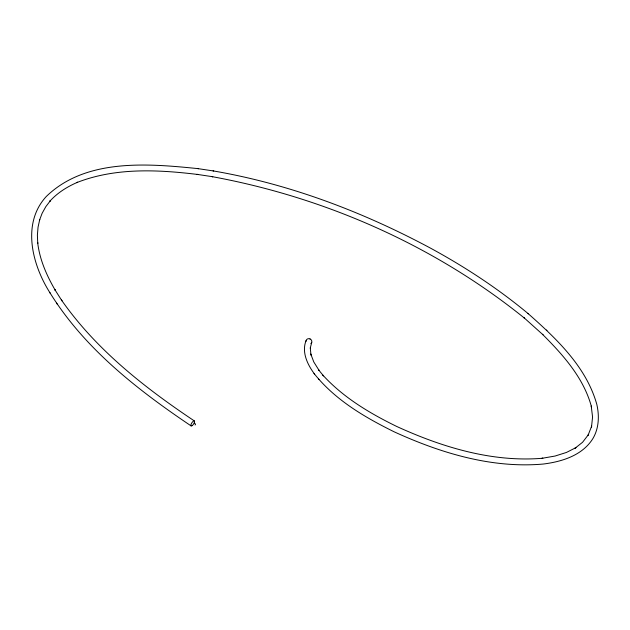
<?xml version="1.0" encoding="UTF-8"?>
<svg xmlns="http://www.w3.org/2000/svg" width="630" height="630" viewBox="0 0 630 630"><rect width="100%" height="100%" fill="white"/><g stroke="black" fill="none" stroke-linecap="round" stroke-linejoin="round"><path stroke-width="0.94" d="M306.07 340.602C301.4 352.327 307.637 364.849 314.606 374.165M310.291 347.973L311.748 342.318M310.031 338.995L310.062 338.932A2.969 2.78 24.6 0 0 305.975 341.389M198.56 168.714L197.867 168.612C147.585 163.477 85.641 158.224 46.258 196.521C21.373 223.579 32.24 264.813 49.857 292.611L50.384 293.438M213.066 170.903L213.704 170.998C289.713 184.102 362.746 211.806 430.566 248.173C464.924 266.852 497.771 288.398 527.885 313.393C556.322 338.546 586.239 366.644 596.807 404.389C599.421 415.658 598.996 428.053 593.074 438.267C582.679 455.317 562.149 461.664 543.438 464.019L542.532 464.105C491.29 468.437 440.465 452.97 394.317 431.889C364.628 417.233 334.821 399.79 314.016 373.425M197.867 168.612L213.704 170.998M194.347 420.927C144.49 387.607 96.067 349.618 61.449 300.014L61.953 300.817L54.802 289.548L55.33 290.375C46.707 275.601 39.596 259.56 37.65 242.416L37.753 243.495L37.39 235.1L38.06 227.099L39.745 219.516L39.407 220.484L42.108 213.334L45.825 206.656L50.557 200.466L49.857 201.214C57.472 192.772 67.276 186.685 77.655 182.227L76.679 182.629C115.062 167.509 157.571 169.564 197.757 174.471L197.064 174.368L212.782 176.739L212.137 176.644C325.521 197.489 434.739 245.668 524.562 318.221L524.097 317.803L542.981 334.75L542.446 334.27C563.157 354.958 583.821 378.047 591.531 407.012L591.223 406.003L592.57 417.028L591.491 427.156L591.641 426.148L588.097 435.235L588.633 434.369L582.577 442.276L575.064 448.206L575.954 447.623L566.472 452.434L555.101 456.033L541.934 458.325L542.84 458.238C492.377 462.507 442.323 447.292 396.876 426.534C369.865 413.367 343.342 397.577 322.93 375.189L323.489 375.882L318.599 369.849L319.19 370.582L313.803 361.99L310.771 354.013L310.984 355.076L310.283 347.91M191.111 425.911C137.356 389.75 84.349 348.445 49.857 292.611M527.885 313.393L528.349 313.811M546.423 330.033L546.958 330.514M318.457 378.906L319.016 379.599M56.574 303.18L57.078 303.983M310.062 338.932A2.969 2.78 24.6 0 1 310.889 343.634M194.213 422.927A2.969 1.15 24.1 0 1 195.048 424.943M192.197 425.604A2.969 1.063 -56.7 0 0 194.544 421.187A2.969 1.063 -56.7 0 0 191.465 423.478A2.969 1.063 -56.7 0 0 192.197 425.604"/></g></svg>
